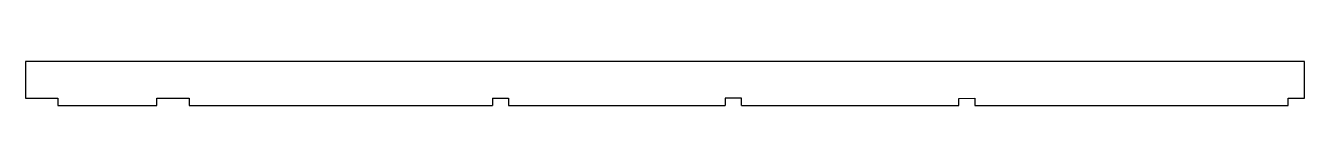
# Model space of a CAD drawing. Header units: inches. Extents: x 29 to 204, y 547 to 553.
import ezdxf

# ---------------------------------------------------------------- set-up
doc = ezdxf.new("R2010")
doc.units = ezdxf.units.IN
doc.header["$MEASUREMENT"] = 0

msp = doc.modelspace()

# ---------------------------------------------------------------- linework, layer by layer
for p, q in [((46.94, 547.23), (46.94, 548.23)), ((46.94, 548.23), (51.34, 548.23)), ((51.34, 548.23), (51.34, 547.23)), ((92.86, 548.23), (92.86, 547.23)), ((95.06, 548.23), (95.06, 547.23)), ((126.91, 548.23), (124.71, 548.23)), ((124.71, 548.23), (124.71, 547.23)), ((126.91, 547.23), (126.91, 548.23)), ((51.34, 547.23), (92.86, 547.23))]:
    msp.add_line(p, q)
for points in [[(126.91, 547.23), (156.66, 547.23), (156.66, 548.21), (158.86, 548.23), (158.86, 547.23), (201.76, 547.23), (201.76, 548.23), (203.96, 548.23), (203.96, 553.23), (75.96, 553.23), (75.96, 553.23), (28.96, 553.23), (28.96, 548.23), (28.96, 548.23), (28.96, 548.23), (33.36, 548.23), (33.36, 547.23), (46.94, 547.23), (46.94, 547.23), (46.94, 547.23), (46.94, 547.23)], [(92.86, 548.23), (92.86, 548.23), (95.06, 548.23), (95.06, 548.23)], [(95.06, 547.23), (124.71, 547.23)]]:
    msp.add_lwpolyline(points)

doc.saveas('drawing.dxf')
